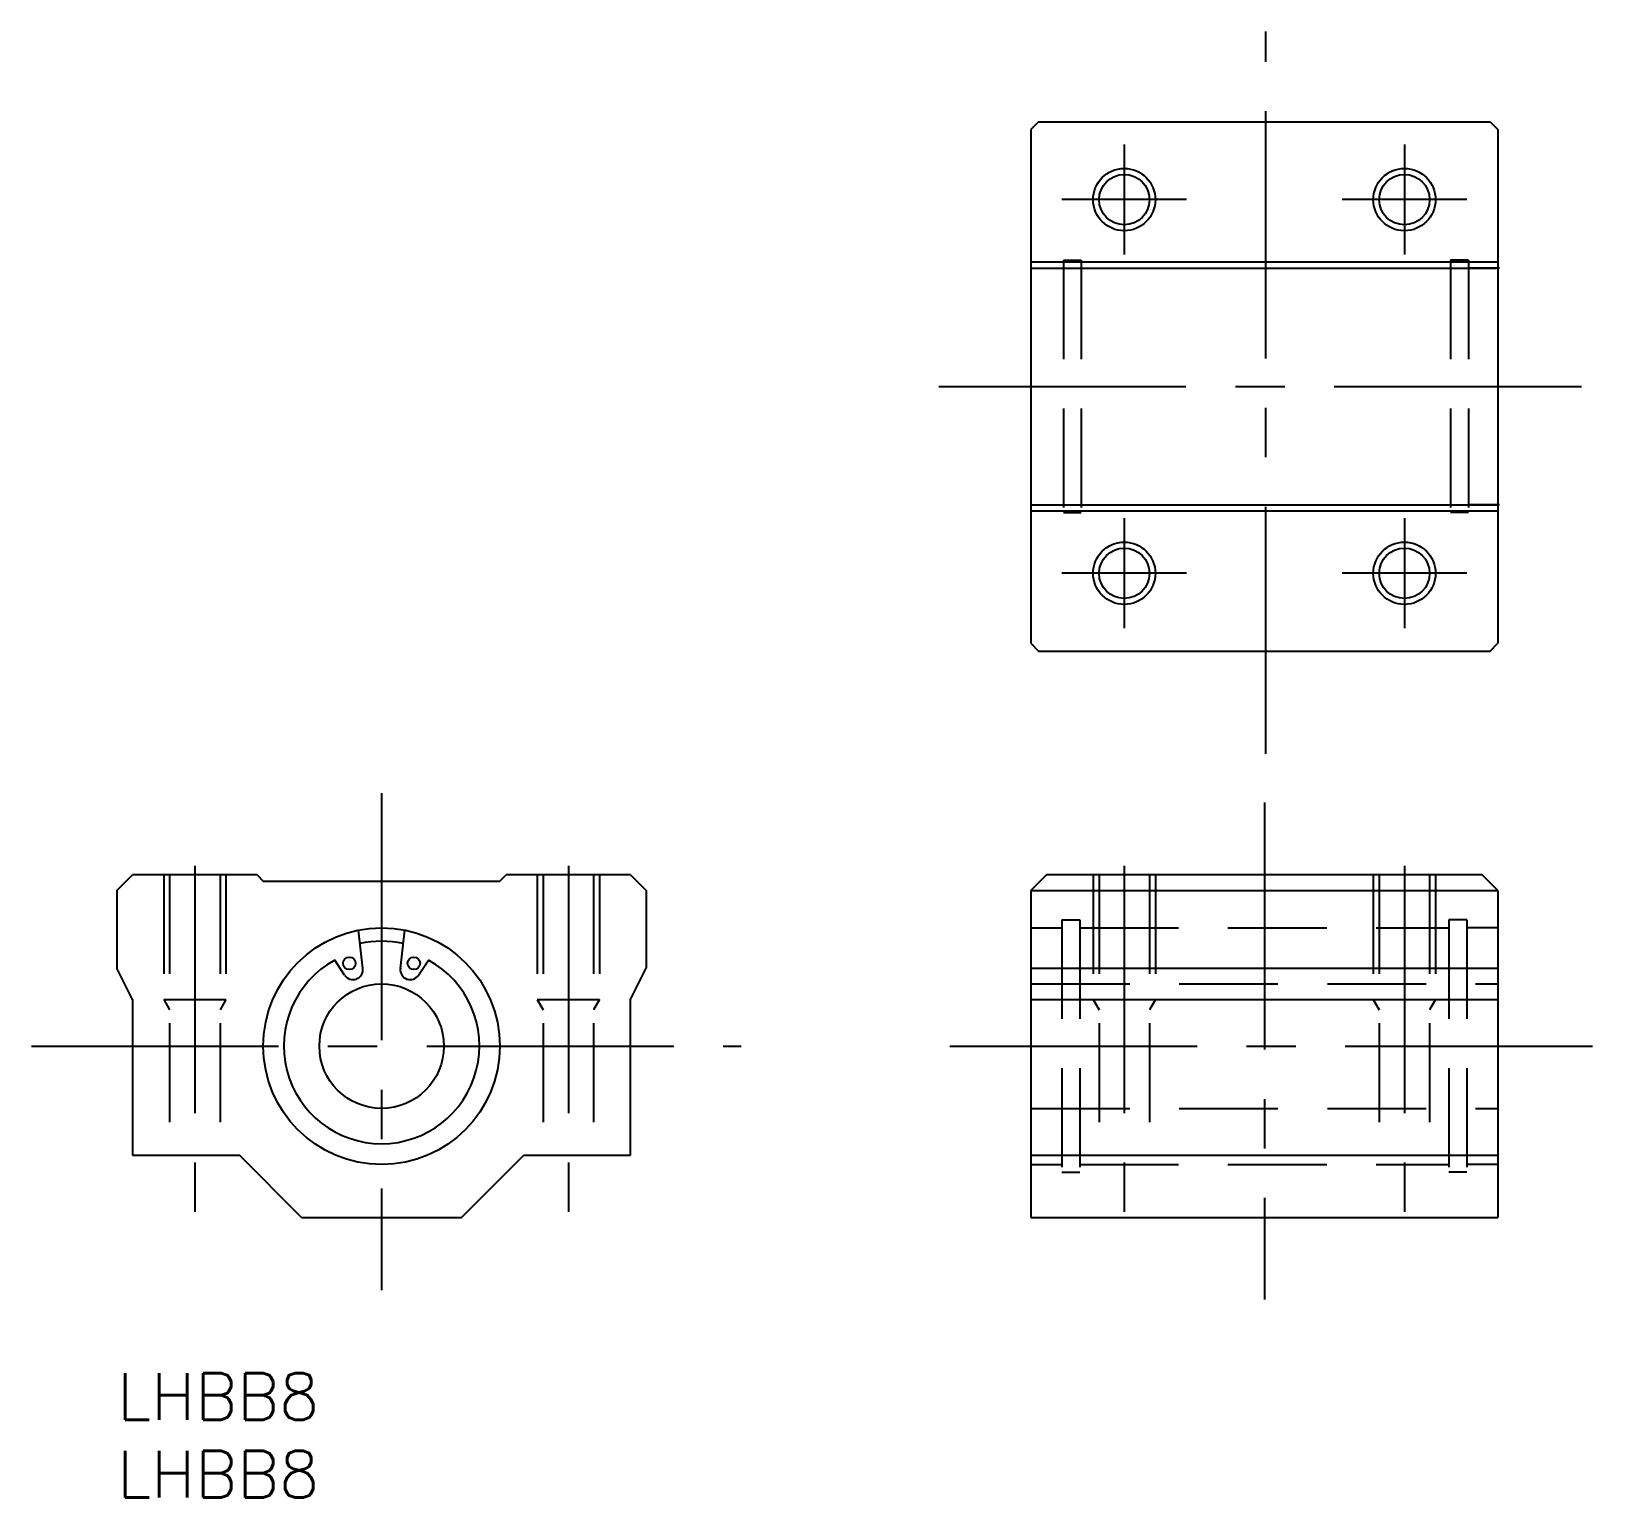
# Model space of a CAD drawing. Extents: x -5 to 95, y -8 to 86.
import ezdxf

# ---------------------------------------------------------------- set-up
doc = ezdxf.new("R2010")
doc.units = 0
doc.header["$LTSCALE"] = 0.5
doc.linetypes.add('CENTER', pattern=[50.8, 31.75, -6.35, 6.35, -6.35])
doc.linetypes.add('DASHED', pattern=[19.05, 12.7, -6.35])
for name, color, linetype in [('MSM_CENTER', 1, 'CENTER'), ('MSM_CONTINUOUS', 7, 'CONTINUOUS'), ('MSM_DASHED', 4, 'DASHED'), ('MSM_NARROW', 5, 'CONTINUOUS'), ('MSM_PART_NUMBER', 7, 'CONTINUOUS')]:
    doc.layers.add(name, color=color, linetype=linetype)
doc.styles.get("Standard").update_dxf_attribs({"font": 'txt.shx', "height": 3, "bigfont": 'bigfont.shx'})

# ---------------------------------------------------------------- blocks, each defined once
blk = doc.blocks.new('*U2')
at = {"layer": 'MSM_PART_NUMBER'}
blk.add_text('LHBB8', height=3, dxfattribs=at).set_placement((0, -3))
blk = doc.blocks.new('*U3')
at = {"layer": 'MSM_PART_NUMBER'}
blk.add_text('LHBB8', height=3, dxfattribs=at).set_placement((0, -8))

msp = doc.modelspace()

# ---------------------------------------------------------------- linework, layer by layer
at = {"layer": 'MSM_CENTER'}
for p, q in [((73.81, 39.77), (73.81, 86.17)), ((64.71, 78.91), (64.71, 71.84)), ((82.71, 78.91), (82.71, 71.84)), ((68.71, 75.37), (60.71, 75.37)), ((86.71, 75.37), (78.71, 75.37)), ((52.8, 63.37), (94.72, 63.37)), ((64.71, 54.91), (64.71, 47.84)), ((82.71, 54.91), (82.71, 47.84)), ((68.71, 51.37), (60.71, 51.37)), ((86.71, 51.37), (78.71, 51.37)), ((17, 37.25), (17, 5.33)), ((73.71, 36.65), (73.71, 4.73)), ((5, 32.57), (5, 9.43)), ((29, 32.57), (29, 9.43)), ((64.71, 32.57), (64.71, 9.43)), ((82.71, 32.57), (82.71, 9.43)), ((-5.5, 21), (40.1, 21)), ((53.51, 21), (95.31, 21))]:
    msp.add_line(p, q, dxfattribs=at)
at = {"layer": 'MSM_CONTINUOUS'}
for p, q in [((59.21, 80.37), (58.71, 79.87)), ((58.71, 79.87), (58.71, 46.87)), ((59.21, 80.37), (88.21, 80.37)), ((88.21, 80.37), (88.71, 79.87)), ((88.71, 79.87), (88.71, 46.87)), ((58.71, 71.37), (88.71, 71.37)), ((58.71, 70.97), (88.71, 70.97)), ((58.71, 55.77), (88.71, 55.77)), ((58.71, 55.37), (88.71, 55.37)), ((58.71, 46.87), (59.21, 46.37)), ((59.21, 46.37), (88.21, 46.37)), ((88.21, 46.37), (88.71, 46.87)), ((0, 31), (1, 32)), ((9, 32), (1, 32)), ((9, 32), (9.4, 31.6)), ((9.4, 31.6), (24.6, 31.6)), ((24.6, 31.6), (25, 32)), ((33, 32), (25, 32)), ((33, 32), (34, 31)), ((59.71, 32), (58.71, 31)), ((87.71, 32), (59.71, 32)), ((88.71, 31), (87.71, 32)), ((0, 31), (0, 26)), ((34, 31), (34, 26)), ((58.71, 31), (58.71, 10)), ((58.71, 31), (88.71, 31)), ((88.71, 31), (88.71, 10)), ((15.79, 25.98), (15.51, 28.45)), ((18.21, 25.98), (18.49, 28.45)), ((14.62, 25.56), (13.99, 26.52)), ((19.38, 25.56), (20.01, 26.52)), ((1, 24), (0, 26)), ((33, 24), (34, 26)), ((58.71, 26), (88.71, 26)), ((1, 24), (1, 14)), ((33, 14), (33, 24)), ((58.71, 24), (88.71, 24)), ((1, 14), (7.86, 14)), ((11.86, 10), (7.86, 14)), ((22.14, 10), (26.14, 14)), ((26.14, 14), (33, 14)), ((58.71, 14), (88.71, 14)), ((11.86, 10), (22.14, 10)), ((58.71, 10), (88.71, 10))]:
    msp.add_line(p, q, dxfattribs=at)
for centre, radius in [((64.71, 75.37), 1.62), ((82.71, 75.37), 1.62), ((64.71, 51.37), 1.62), ((82.71, 51.37), 1.62), ((17, 21), 7.6), ((14.93, 26.32), 0.4), ((19.07, 26.32), 0.4), ((17, 21), 4)]:
    msp.add_circle(centre, radius, dxfattribs=at)
for centre, radius, start, end in [((17, 20.69), 7.04, 78.5956, 101.4044), ((17, 21.01), 6.28, 118.6775, 61.3225), ((15.16, 25.91), 0.64, 213.5312, 6.53), ((18.84, 25.91), 0.64, 173.47, 326.4688)]:
    msp.add_arc(centre, radius, start, end, dxfattribs=at)
at = {"layer": 'MSM_DASHED'}
for p, q in [((58.81, 70.97), (60.8, 70.97)), ((60.8, 71.47), (60.8, 55.27)), ((60.8, 71.47), (61.95, 71.47)), ((61.95, 71.47), (61.95, 55.27)), ((61.95, 70.97), (85.67, 70.97)), ((85.67, 71.47), (85.67, 55.27)), ((86.82, 71.47), (85.67, 71.47)), ((86.82, 71.47), (86.82, 55.27)), ((88.81, 70.97), (86.82, 70.97)), ((58.81, 55.77), (60.8, 55.77)), ((61.95, 55.77), (85.67, 55.77)), ((88.81, 55.77), (86.82, 55.77)), ((60.8, 55.27), (61.95, 55.27)), ((86.82, 55.27), (85.67, 55.27)), ((3, 32), (3, 24)), ((3.38, 32), (3.38, 14)), ((6.62, 32), (6.62, 14)), ((7, 32), (7, 24)), ((27, 32), (27, 24)), ((27.38, 32), (27.38, 14)), ((30.62, 32), (30.62, 14)), ((31, 32), (31, 24)), ((62.71, 32), (62.71, 24)), ((63.09, 32), (63.09, 14)), ((66.33, 32), (66.33, 14)), ((66.71, 32), (66.71, 24)), ((80.71, 32), (80.71, 24)), ((81.09, 32), (81.09, 14)), ((84.33, 32), (84.33, 14)), ((84.71, 32), (84.71, 24)), ((58.71, 28.6), (60.7, 28.6)), ((60.7, 29.1), (60.7, 12.9)), ((60.7, 29.1), (61.85, 29.1)), ((61.85, 29.1), (61.85, 12.9)), ((61.85, 28.6), (85.57, 28.6)), ((85.57, 29.1), (85.57, 12.9)), ((86.72, 29.1), (85.57, 29.1)), ((86.72, 29.1), (86.72, 12.9)), ((88.71, 28.6), (86.72, 28.6)), ((58.71, 25), (88.71, 25)), ((3, 24), (7, 24)), ((3, 24), (3.38, 23.34)), ((7, 24), (6.62, 23.34)), ((27, 24), (31, 24)), ((27, 24), (27.38, 23.34)), ((31, 24), (30.62, 23.34)), ((62.71, 24), (66.71, 24)), ((62.71, 24), (63.09, 23.34)), ((66.71, 24), (66.33, 23.34)), ((80.71, 24), (84.71, 24)), ((80.71, 24), (81.09, 23.34)), ((84.71, 24), (84.33, 23.34)), ((58.71, 17), (88.71, 17)), ((58.71, 13.4), (60.7, 13.4)), ((61.85, 13.4), (85.57, 13.4)), ((88.71, 13.4), (86.72, 13.4)), ((60.7, 12.9), (61.85, 12.9)), ((86.72, 12.9), (85.57, 12.9))]:
    msp.add_line(p, q, dxfattribs=at)
at = {"layer": 'MSM_NARROW'}
for centre in [(64.71, 75.37), (82.71, 75.37), (64.71, 51.37), (82.71, 51.37)]:
    msp.add_circle(centre, 2, dxfattribs=at)

# ---------------------------------------------------------------- block references
at = {"layer": 'MSM_CONTINUOUS'}
for name in ['*U2', '*U3']:
    msp.add_blockref(name, (0, 0), dxfattribs=at)

doc.saveas('drawing.dxf')
